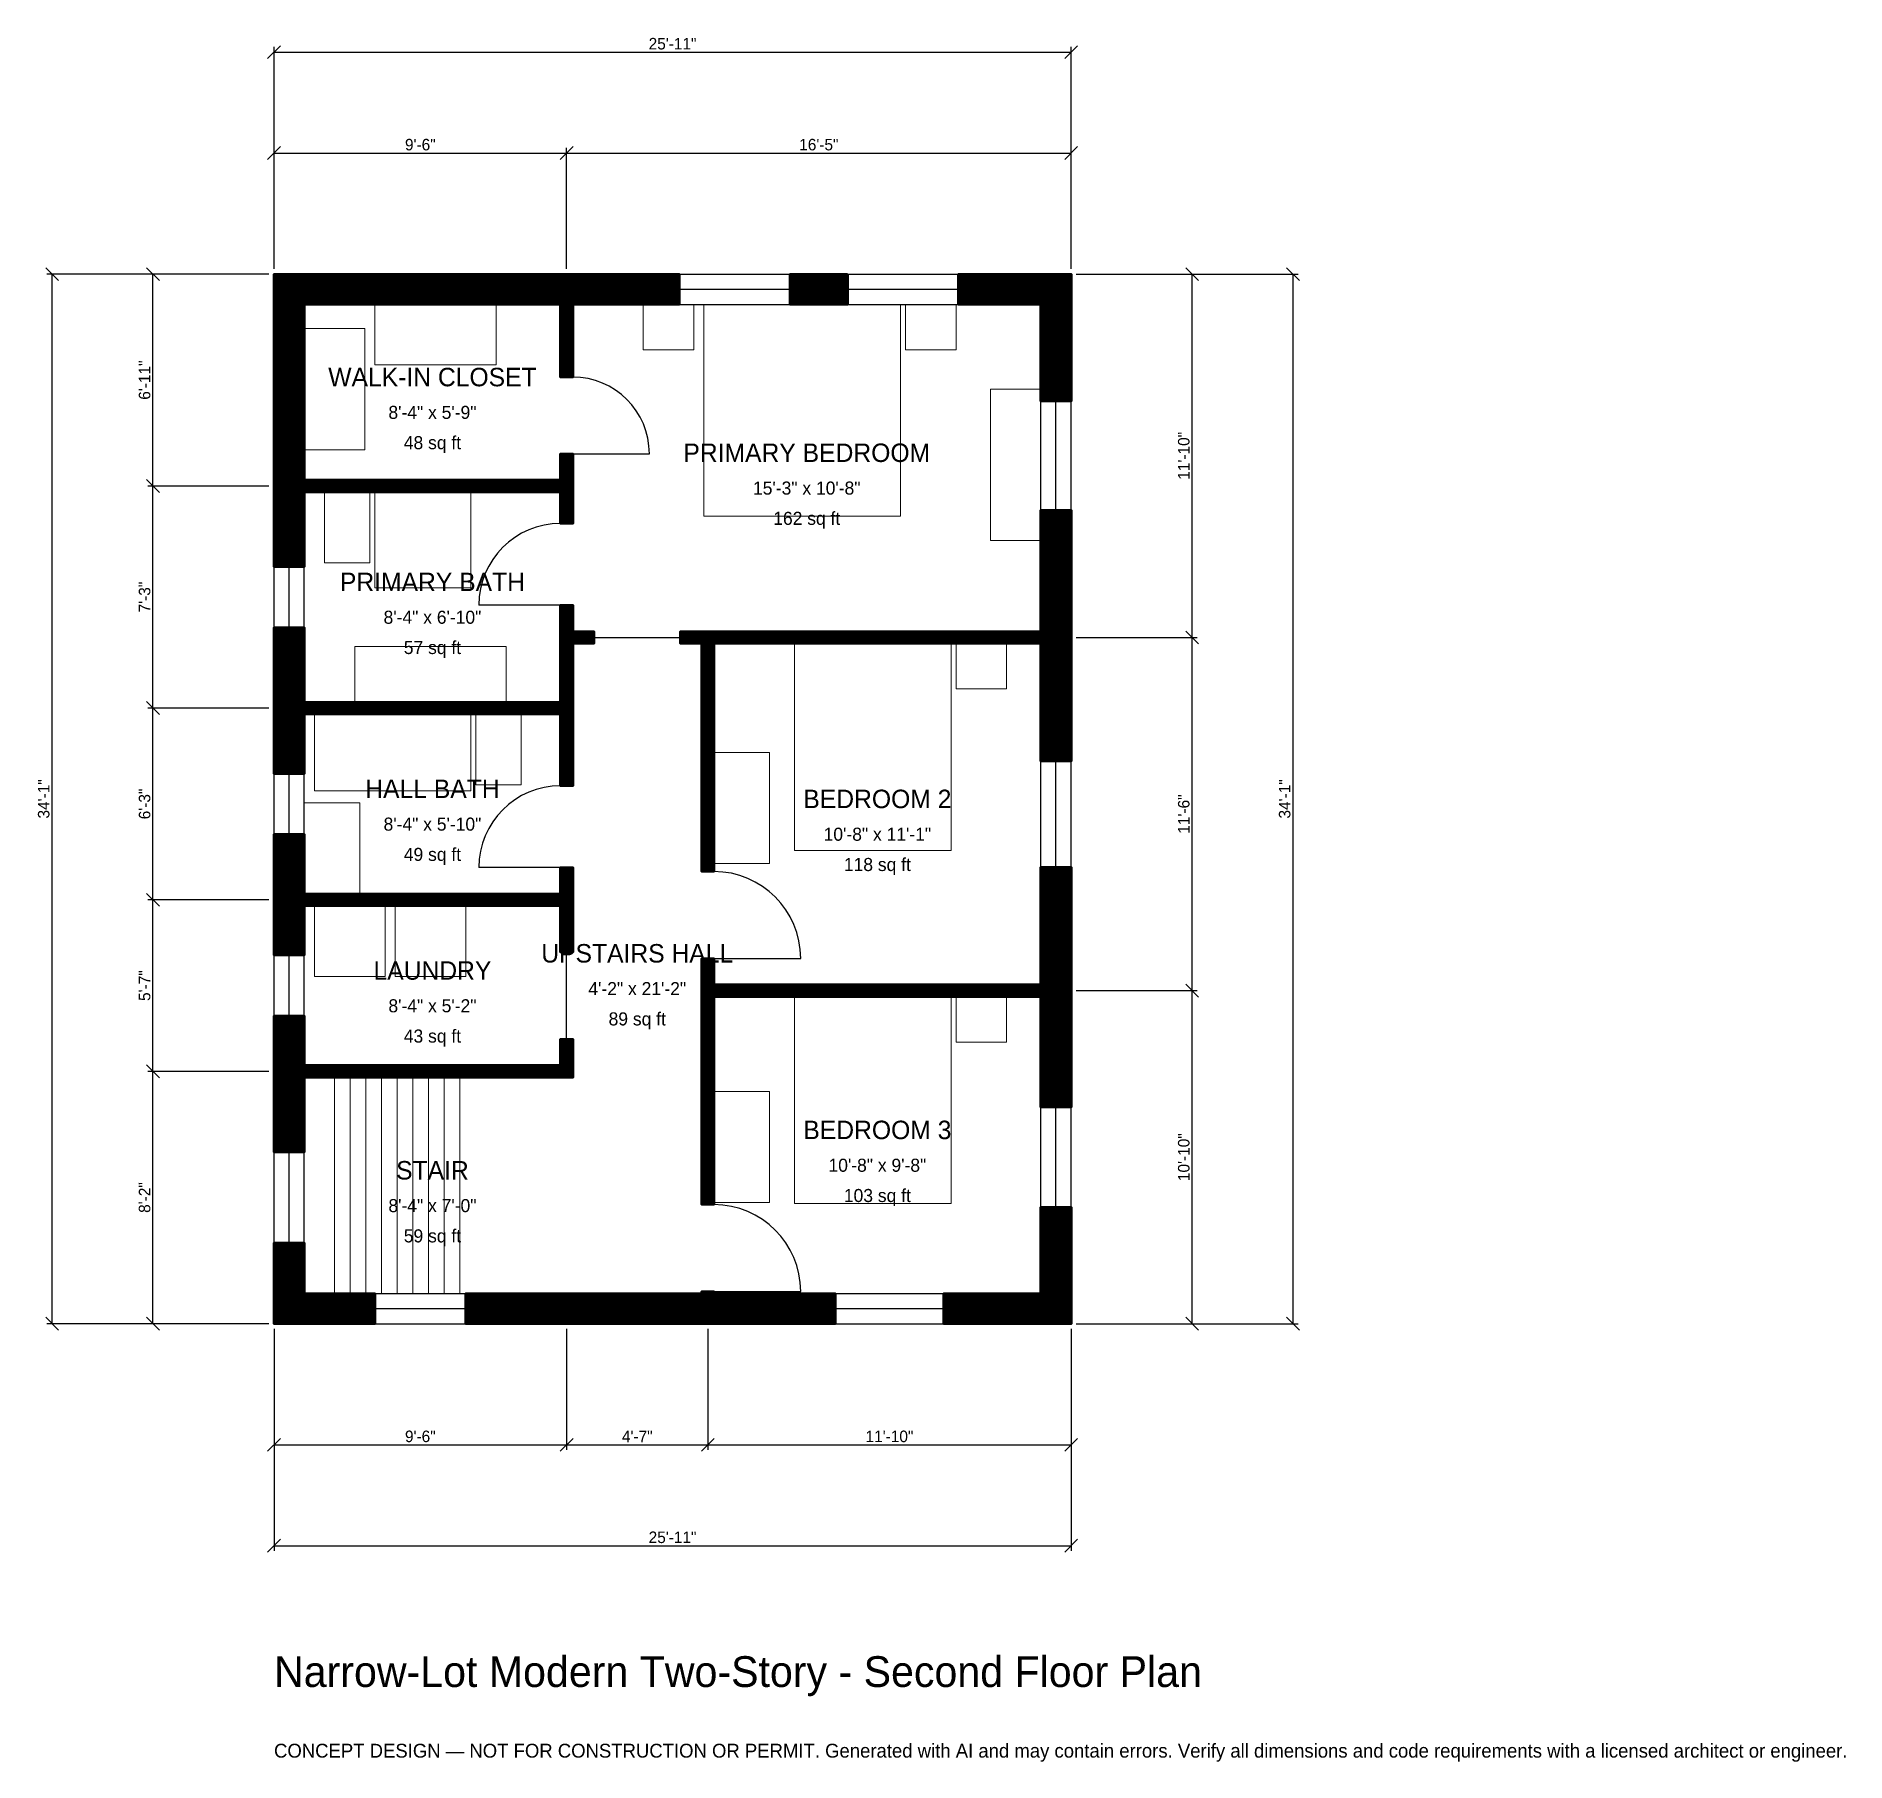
# Model space of a CAD drawing. Header units: inches. Extents: x -93 to 613, y -171 to 502.
import ezdxf
from ezdxf.enums import TextEntityAlignment as Align

# ---------------------------------------------------------------- set-up
doc = ezdxf.new("R2010")
doc.units = ezdxf.units.IN
doc.header["$MEASUREMENT"] = 0
for name, color, linetype, lineweight in [('A-ANNO-DIMS', 1, 'Continuous', 13), ('A-ANNO-TEXT', 7, 'Continuous', 18), ('A-AREA-IDEN', 7, 'Continuous', 18), ('A-DOOR', 2, 'Continuous', 25), ('A-FLOR-FIXT', 9, 'Continuous', 13), ('A-FLOR-STRS', 3, 'Continuous', 18), ('A-FURN', 9, 'Continuous', 13), ('A-GLAZ', 4, 'Continuous', 25), ('A-WALL', 7, 'Continuous', 50), ('A-WALL-PATT', 8, 'Continuous', 13)]:
    doc.layers.add(name, color=color, linetype=linetype, lineweight=lineweight)
doc.dimstyles.new('PLAN', dxfattribs={"dimtxt": 4.5, "dimasz": 3, "dimexe": 2, "dimexo": 2, "dimgap": 1, "dimtad": 1, "dimdec": 0, "dimlunit": 4, "dimtsz": 2.5, "dimcen": 2.5, "dimclrd": 1, "dimclre": 1, "dimazin": 3, "dimtfac": 1, "dimtmove": 0, "dimatfit": 3})

msp = doc.modelspace()

# ---------------------------------------------------------------- hatches: boundary and pattern name
at = {"layer": 'A-WALL-PATT'}
h = msp.add_hatch(dxfattribs=at)
h.set_pattern_fill('ANSI31', color=8, scale=0.8)
h.paths.add_polyline_path([(0, 0), (0, 11.811), (0, 11.811), (0, 31.4961), (11.811, 31.4961), (11.811, 11.811), (39.3701, 11.811), (39.3701, 0), (11.811, 0), (11.811, 0), (0, 0), (0, 0), (0, 0)])
h.paths.add_polyline_path([(0, 92.5197), (0, 96.063), (0, 96.063), (0, 100.7874), (0, 100.7874), (0, 104.3307), (0, 120.0787), (11.811, 120.0787), (11.811, 104.3307), (11.811, 100.7874), (111.811, 100.7874), (111.811, 111.0236), (116.5354, 111.0236), (116.5354, 100.7874), (116.5354, 96.063), (111.811, 96.063), (11.811, 96.063), (11.811, 92.5197), (11.811, 66.9291), (0, 66.9291), (0, 92.5197)])
h.paths.add_polyline_path([(0, 159.4488), (0, 162.9921), (0, 162.9921), (0, 167.7165), (0, 167.7165), (0, 171.2598), (0, 190.9449), (11.811, 190.9449), (11.811, 171.2598), (11.811, 167.7165), (111.811, 167.7165), (111.811, 177.9528), (116.5354, 177.9528), (116.5354, 167.7165), (116.5354, 162.9921), (116.5354, 144.8819), (111.811, 144.8819), (111.811, 162.9921), (11.811, 162.9921), (11.811, 159.4488), (11.811, 143.7008), (0, 143.7008), (0, 159.4488)])
h.paths.add_polyline_path([(0, 234.252), (0, 237.7953), (0, 237.7953), (0, 242.5197), (0, 242.5197), (0, 246.063), (0, 271.6535), (11.811, 271.6535), (11.811, 246.063), (11.811, 242.5197), (111.811, 242.5197), (111.811, 265.3543), (111.811, 270.0787), (111.811, 280.315), (116.5354, 280.315), (116.5354, 270.0787), (124.8031, 270.0787), (124.8031, 265.3543), (116.5354, 265.3543), (116.5354, 242.5197), (116.5354, 237.7953), (116.5354, 209.8425), (111.811, 209.8425), (111.811, 237.7953), (11.811, 237.7953), (11.811, 234.252), (11.811, 214.5669), (0, 214.5669), (0, 234.252)])
h.paths.add_polyline_path([(0, 320.8661), (0, 324.4094), (0, 324.4094), (0, 329.1339), (0, 329.1339), (0, 332.6772), (0, 397.6378), (0, 397.6378), (0, 409.4488), (0, 409.4488), (0, 409.4489), (11.811, 409.4489), (11.811, 409.4488), (108.2677, 409.4488), (111.811, 409.4488), (111.811, 409.4489), (116.5354, 409.4489), (116.5354, 409.4488), (120.0787, 409.4488), (158.1365, 409.4488), (158.1365, 397.6378), (120.0787, 397.6378), (116.5354, 397.6378), (116.5354, 369.2913), (111.811, 369.2913), (111.811, 397.6378), (108.2677, 397.6378), (11.811, 397.6378), (11.811, 332.6772), (11.811, 329.1339), (111.811, 329.1339), (111.811, 339.3701), (116.5354, 339.3701), (116.5354, 329.1339), (116.5354, 324.4094), (116.5354, 312.2047), (111.811, 312.2047), (111.811, 324.4094), (11.811, 324.4094), (11.811, 320.8661), (11.811, 295.2756), (0, 295.2756), (0, 320.8661)])
h.paths.add_polyline_path([(223.7533, 409.4488), (223.7533, 397.6378), (201.4436, 397.6378), (201.4436, 409.4488), (223.7533, 409.4488)])
h.paths.add_polyline_path([(299.2126, 409.4488), (299.2126, 409.4489), (311.0236, 409.4489), (311.0236, 409.4488), (311.0237, 409.4488), (311.0237, 397.6378), (311.0236, 397.6378), (311.0236, 359.8425), (299.2126, 359.8425), (299.2126, 397.6378), (267.0604, 397.6378), (267.0604, 409.4488), (299.2126, 409.4488)])
h.paths.add_polyline_path([(311.0236, 273.622), (311.0236, 270.0787), (311.0237, 270.0787), (311.0237, 265.3543), (311.0236, 265.3543), (311.0236, 261.811), (311.0236, 219.4882), (299.2126, 219.4882), (299.2126, 261.811), (299.2126, 265.3543), (171.6535, 265.3543), (171.6535, 176.378), (166.9291, 176.378), (166.9291, 265.3543), (158.6614, 265.3543), (158.6614, 270.0787), (166.9291, 270.0787), (171.6535, 270.0787), (299.2126, 270.0787), (299.2126, 273.622), (299.2126, 317.3228), (311.0236, 317.3228), (311.0236, 273.622)])
h.paths.add_polyline_path([(311.0236, 135.8268), (311.0236, 132.2835), (311.0237, 132.2835), (311.0237, 127.5591), (311.0236, 127.5591), (311.0236, 124.0157), (311.0236, 84.4488), (299.2126, 84.4488), (299.2126, 124.0157), (299.2126, 127.5591), (171.6535, 127.5591), (171.6535, 46.4567), (166.9291, 46.4567), (166.9291, 127.5591), (166.9291, 132.2835), (166.9291, 142.5197), (171.6535, 142.5197), (171.6535, 132.2835), (299.2126, 132.2835), (299.2126, 135.8268), (299.2126, 178.1496), (311.0236, 178.1496), (311.0236, 135.8268)])
h.paths.add_polyline_path([(311.0236, 11.811), (311.0237, 11.811), (311.0237, 0), (311.0236, 0), (311.0236, 0), (299.2126, 0), (299.2126, 0), (261.4173, 0), (261.4173, 11.811), (299.2126, 11.811), (299.2126, 45.4724), (311.0236, 45.4724), (311.0236, 11.811)])
h.paths.add_polyline_path([(175.1969, 0), (171.6535, 0), (171.6535, 0), (166.9291, 0), (166.9291, 0), (163.3858, 0), (120.0787, 0), (108.2677, 0), (74.8031, 0), (74.8031, 11.811), (108.2677, 11.811), (120.0787, 11.811), (163.3858, 11.811), (166.9291, 11.811), (166.9291, 12.5984), (171.6535, 12.5984), (171.6535, 11.811), (175.1969, 11.811), (218.8976, 11.811), (218.8976, 0), (175.1969, 0)])

# ---------------------------------------------------------------- linework, layer by layer
at = {"layer": 'A-DOOR'}
for p, q in [((116.5354, 339.3701), (146.4567, 339.3701)), ((111.811, 280.315), (79.9213, 280.315)), ((124.8031, 267.7165), (158.6614, 267.7165)), ((111.811, 177.9528), (79.9213, 177.9528)), ((114.1732, 111.0236), (114.1732, 144.8819)), ((171.6535, 142.5197), (205.5118, 142.5197)), ((171.6535, 12.5984), (205.5118, 12.5984))]:
    msp.add_line(p, q, dxfattribs=at)
for centre, radius, start, end in [((116.5354, 339.3701), 29.9213, 0, 90), ((111.811, 280.315), 31.8898, 90, 180), ((111.811, 177.9528), 31.8898, 90, 180), ((171.6535, 142.5197), 33.8583, 0, 90), ((171.6535, 12.5984), 33.8583, 0, 90)]:
    msp.add_arc(centre, radius, start, end, dxfattribs=at)
at = {"layer": 'A-FLOR-FIXT'}
for points in [[(19.685, 296.8504), (37.4016, 296.8504), (37.4016, 324.4094), (19.685, 324.4094)], [(39.3701, 287.0079), (76.7717, 287.0079), (76.7717, 324.4094), (39.3701, 324.4094)], [(31.4961, 242.5197), (90.5512, 242.5197), (90.5512, 264.1732), (31.4961, 264.1732)], [(15.748, 207.874), (76.7717, 207.874), (76.7717, 237.7953), (15.748, 237.7953)], [(78.7402, 210.2362), (96.4567, 210.2362), (96.4567, 237.7953), (78.7402, 237.7953)], [(11.811, 167.7165), (33.4646, 167.7165), (33.4646, 203.1496), (11.811, 203.1496)]]:
    msp.add_lwpolyline(points, close=True, dxfattribs=at)
at = {"layer": 'A-FLOR-STRS'}
for p, q in [((23.622, 11.811), (23.622, 96.063)), ((29.7244, 11.811), (29.7244, 96.063)), ((35.8268, 11.811), (35.8268, 96.063)), ((41.9291, 11.811), (41.9291, 96.063)), ((48.0315, 11.811), (48.0315, 96.063)), ((54.1339, 11.811), (54.1339, 96.063)), ((60.2362, 11.811), (60.2362, 96.063)), ((66.3386, 11.811), (66.3386, 96.063)), ((72.4409, 11.811), (72.4409, 96.063))]:
    msp.add_line(p, q, dxfattribs=at)
at = {"layer": 'A-FURN'}
for points in [[(39.3701, 374.0157), (86.6142, 374.0157), (86.6142, 397.6378), (39.3701, 397.6378)], [(144.0945, 379.9213), (163.7795, 379.9213), (163.7795, 397.6378), (144.0945, 397.6378)], [(167.7165, 314.9606), (244.4882, 314.9606), (244.4882, 397.6378), (167.7165, 397.6378)], [(246.4567, 379.9213), (266.1417, 379.9213), (266.1417, 397.6378), (246.4567, 397.6378)], [(11.811, 340.9449), (35.4331, 340.9449), (35.4331, 388.189), (11.811, 388.189)], [(279.5276, 305.5118), (299.2126, 305.5118), (299.2126, 364.5669), (279.5276, 364.5669)], [(203.1496, 184.6457), (264.1732, 184.6457), (264.1732, 265.3543), (203.1496, 265.3543)], [(266.1417, 247.6378), (285.8268, 247.6378), (285.8268, 265.3543), (266.1417, 265.3543)], [(171.6535, 179.5276), (193.3071, 179.5276), (193.3071, 222.8346), (171.6535, 222.8346)], [(15.748, 135.4331), (43.3071, 135.4331), (43.3071, 162.9921), (15.748, 162.9921)], [(47.2441, 135.4331), (74.8031, 135.4331), (74.8031, 162.9921), (47.2441, 162.9921)], [(203.1496, 46.8504), (264.1732, 46.8504), (264.1732, 127.5591), (203.1496, 127.5591)], [(266.1417, 109.8425), (285.8268, 109.8425), (285.8268, 127.5591), (266.1417, 127.5591)], [(171.6535, 47.2441), (193.3071, 47.2441), (193.3071, 90.5512), (171.6535, 90.5512)]]:
    msp.add_lwpolyline(points, close=True, dxfattribs=at)
at = {"layer": 'A-GLAZ'}
for p, q in [((158.1365, 409.4488), (201.4436, 409.4488)), ((158.1365, 403.5433), (201.4436, 403.5433)), ((223.7533, 409.4488), (267.0604, 409.4488)), ((223.7533, 403.5433), (267.0604, 403.5433)), ((158.1365, 397.6378), (201.4436, 397.6378)), ((223.7533, 397.6378), (267.0604, 397.6378)), ((299.2126, 317.3228), (299.2126, 359.8425)), ((305.1181, 317.3228), (305.1181, 359.8425)), ((311.0236, 317.3228), (311.0236, 359.8425)), ((0, 271.6535), (0, 295.2756)), ((5.9055, 271.6535), (5.9055, 295.2756)), ((11.811, 271.6535), (11.811, 295.2756)), ((299.2126, 178.1496), (299.2126, 219.4882)), ((305.1181, 178.1496), (305.1181, 219.4882)), ((311.0236, 178.1496), (311.0236, 219.4882)), ((0, 190.9449), (0, 214.5669)), ((5.9055, 190.9449), (5.9055, 214.5669)), ((11.811, 190.9449), (11.811, 214.5669)), ((0, 120.0787), (0, 143.7008)), ((5.9055, 120.0787), (5.9055, 143.7008)), ((11.811, 120.0787), (11.811, 143.7008)), ((299.2126, 45.4724), (299.2126, 84.4488)), ((305.1181, 45.4724), (305.1181, 84.4488)), ((311.0236, 45.4724), (311.0236, 84.4488)), ((0, 31.4961), (0, 66.9291)), ((5.9055, 31.4961), (5.9055, 66.9291)), ((11.811, 31.4961), (11.811, 66.9291)), ((39.3701, 11.811), (74.8031, 11.811)), ((218.8976, 11.811), (261.4173, 11.811)), ((39.3701, 5.9055), (74.8031, 5.9055)), ((39.3701, 0), (74.8031, 0)), ((218.8976, 5.9055), (261.4173, 5.9055)), ((218.8976, 0), (261.4173, 0))]:
    msp.add_line(p, q, dxfattribs=at)
at = {"layer": 'A-WALL'}
for points in [[(0, 320.8661), (0, 324.4094), (0, 324.4094), (0, 329.1339), (0, 329.1339), (0, 332.6772), (0, 397.6378), (0, 397.6378), (0, 409.4488), (0, 409.4488), (0, 409.4489), (11.811, 409.4489), (11.811, 409.4488), (108.2677, 409.4488), (111.811, 409.4488), (111.811, 409.4489), (116.5354, 409.4489), (116.5354, 409.4488), (120.0787, 409.4488), (158.1365, 409.4488), (158.1365, 397.6378), (120.0787, 397.6378), (116.5354, 397.6378), (116.5354, 369.2913), (111.811, 369.2913), (111.811, 397.6378), (108.2677, 397.6378), (11.811, 397.6378), (11.811, 332.6772), (11.811, 329.1339), (111.811, 329.1339), (111.811, 339.3701), (116.5354, 339.3701), (116.5354, 329.1339), (116.5354, 324.4094), (116.5354, 312.2047), (111.811, 312.2047), (111.811, 324.4094), (11.811, 324.4094), (11.811, 320.8661), (11.811, 295.2756), (0, 295.2756), (0, 320.8661)], [(223.7533, 409.4488), (223.7533, 397.6378), (201.4436, 397.6378), (201.4436, 409.4488), (223.7533, 409.4488)], [(299.2126, 409.4488), (299.2126, 409.4489), (311.0236, 409.4489), (311.0236, 409.4488), (311.0237, 409.4488), (311.0237, 397.6378), (311.0236, 397.6378), (311.0236, 359.8425), (299.2126, 359.8425), (299.2126, 397.6378), (267.0604, 397.6378), (267.0604, 409.4488), (299.2126, 409.4488)], [(311.0236, 273.622), (311.0236, 270.0787), (311.0237, 270.0787), (311.0237, 265.3543), (311.0236, 265.3543), (311.0236, 261.811), (311.0236, 219.4882), (299.2126, 219.4882), (299.2126, 261.811), (299.2126, 265.3543), (171.6535, 265.3543), (171.6535, 176.378), (166.9291, 176.378), (166.9291, 265.3543), (158.6614, 265.3543), (158.6614, 270.0787), (166.9291, 270.0787), (171.6535, 270.0787), (299.2126, 270.0787), (299.2126, 273.622), (299.2126, 317.3228), (311.0236, 317.3228), (311.0236, 273.622)], [(0, 234.252), (0, 237.7953), (0, 237.7953), (0, 242.5197), (0, 242.5197), (0, 246.063), (0, 271.6535), (11.811, 271.6535), (11.811, 246.063), (11.811, 242.5197), (111.811, 242.5197), (111.811, 265.3543), (111.811, 270.0787), (111.811, 280.315), (116.5354, 280.315), (116.5354, 270.0787), (124.8031, 270.0787), (124.8031, 265.3543), (116.5354, 265.3543), (116.5354, 242.5197), (116.5354, 237.7953), (116.5354, 209.8425), (111.811, 209.8425), (111.811, 237.7953), (11.811, 237.7953), (11.811, 234.252), (11.811, 214.5669), (0, 214.5669), (0, 234.252)], [(0, 159.4488), (0, 162.9921), (0, 162.9921), (0, 167.7165), (0, 167.7165), (0, 171.2598), (0, 190.9449), (11.811, 190.9449), (11.811, 171.2598), (11.811, 167.7165), (111.811, 167.7165), (111.811, 177.9528), (116.5354, 177.9528), (116.5354, 167.7165), (116.5354, 162.9921), (116.5354, 144.8819), (111.811, 144.8819), (111.811, 162.9921), (11.811, 162.9921), (11.811, 159.4488), (11.811, 143.7008), (0, 143.7008), (0, 159.4488)], [(311.0236, 135.8268), (311.0236, 132.2835), (311.0237, 132.2835), (311.0237, 127.5591), (311.0236, 127.5591), (311.0236, 124.0157), (311.0236, 84.4488), (299.2126, 84.4488), (299.2126, 124.0157), (299.2126, 127.5591), (171.6535, 127.5591), (171.6535, 46.4567), (166.9291, 46.4567), (166.9291, 127.5591), (166.9291, 132.2835), (166.9291, 142.5197), (171.6535, 142.5197), (171.6535, 132.2835), (299.2126, 132.2835), (299.2126, 135.8268), (299.2126, 178.1496), (311.0236, 178.1496), (311.0236, 135.8268)], [(0, 92.5197), (0, 96.063), (0, 96.063), (0, 100.7874), (0, 100.7874), (0, 104.3307), (0, 120.0787), (11.811, 120.0787), (11.811, 104.3307), (11.811, 100.7874), (111.811, 100.7874), (111.811, 111.0236), (116.5354, 111.0236), (116.5354, 100.7874), (116.5354, 96.063), (111.811, 96.063), (11.811, 96.063), (11.811, 92.5197), (11.811, 66.9291), (0, 66.9291), (0, 92.5197)], [(311.0236, 11.811), (311.0237, 11.811), (311.0237, 0), (311.0236, 0), (311.0236, 0), (299.2126, 0), (299.2126, 0), (261.4173, 0), (261.4173, 11.811), (299.2126, 11.811), (299.2126, 45.4724), (311.0236, 45.4724), (311.0236, 11.811)], [(0, 0), (0, 11.811), (0, 11.811), (0, 31.4961), (11.811, 31.4961), (11.811, 11.811), (39.3701, 11.811), (39.3701, 0), (11.811, 0), (11.811, 0), (0, 0), (0, 0), (0, 0)], [(175.1969, 0), (171.6535, 0), (171.6535, 0), (166.9291, 0), (166.9291, 0), (163.3858, 0), (120.0787, 0), (108.2677, 0), (74.8031, 0), (74.8031, 11.811), (108.2677, 11.811), (120.0787, 11.811), (163.3858, 11.811), (166.9291, 11.811), (166.9291, 12.5984), (171.6535, 12.5984), (171.6535, 11.811), (175.1969, 11.811), (218.8976, 11.811), (218.8976, 0), (175.1969, 0)]]:
    msp.add_lwpolyline(points, close=True, dxfattribs=at)

# ---------------------------------------------------------------- texts
at = {"layer": 'A-ANNO-TEXT'}
for s, height, p in [('Narrow-Lot Modern Two-Story - Second Floor Plan', 12, (0, -141.7323)), ('CONCEPT DESIGN — NOT FOR CONSTRUCTION OR PERMIT. Generated with AI and may contain errors. Verify all dimensions and code requirements with a licensed architect or engineer.', 5.4, (0, -169.2913))]:
    msp.add_text(s, height=height, dxfattribs=at).set_placement(p)
at = {"layer": 'A-AREA-IDEN'}
for s, height, p in [('WALK-IN CLOSET', 7.2, (61.811, 369.2913)), ('8\'-4" x 5\'-9"', 5.1, (61.811, 355.5118)), ('48 sq ft', 5.1, (61.811, 343.7008)), ('PRIMARY BEDROOM', 7.2, (207.874, 339.7638)), ('15\'-3" x 10\'-8"', 5.1, (207.874, 325.9843)), ('162 sq ft', 5.1, (207.874, 314.1732)), ('PRIMARY BATH', 7.2, (61.811, 289.3701)), ('8\'-4" x 6\'-10"', 5.1, (61.811, 275.5906)), ('57 sq ft', 5.1, (61.811, 263.7795)), ('HALL BATH', 7.2, (61.811, 208.6614)), ('BEDROOM 2', 7.2, (235.4331, 204.7244)), ('8\'-4" x 5\'-10"', 5.1, (61.811, 194.8819)), ('10\'-8" x 11\'-1"', 5.1, (235.4331, 190.9449)), ('49 sq ft', 5.1, (61.811, 183.0709)), ('118 sq ft', 5.1, (235.4331, 179.1339)), ('LAUNDRY', 7.2, (61.811, 137.7953)), ('UPSTAIRS HALL', 7.2, (141.7323, 144.4882)), ('4\'-2" x 21\'-2"', 5.1, (141.7323, 130.7087)), ('8\'-4" x 5\'-2"', 5.1, (61.811, 124.0157)), ('89 sq ft', 5.1, (141.7323, 118.8976)), ('43 sq ft', 5.1, (61.811, 112.2047)), ('BEDROOM 3', 7.2, (235.4331, 75.5906)), ('10\'-8" x 9\'-8"', 5.1, (235.4331, 61.811)), ('STAIR', 7.2, (61.811, 59.8425)), ('103 sq ft', 5.1, (235.4331, 50)), ('8\'-4" x 7\'-0"', 5.1, (61.811, 46.063)), ('59 sq ft', 5.1, (61.811, 34.252))]:
    msp.add_text(s, height=height, dxfattribs=at).set_placement(p, align=Align.MIDDLE_CENTER)

# ---------------------------------------------------------------- dimensions: what is measured, and where the dimension line sits
at = {"layer": 'A-ANNO-DIMS'}
for base, p1, p2, text in [((0, 496.063), (0, 409.4488), (311.0236, 409.4488), '25\'-11"'), ((0, 456.6929), (0, 409.4488), (114.1732, 409.4488), '9\'-6"'), ((114.1732, 456.6929), (114.1732, 409.4488), (311.0236, 409.4488), '16\'-5"'), ((0, -47.2441), (0, 0), (114.1732, 0), '9\'-6"'), ((0, -86.6142), (0, 0), (311.0236, 0), '25\'-11"'), ((114.1732, -47.2441), (114.1732, 0), (169.2913, 0), '4\'-7"'), ((169.2913, -47.2441), (169.2913, 0), (311.0236, 0), '11\'-10"')]:
    msp.add_linear_dim(base=base, p1=p1, p2=p2, text=text, dimstyle='PLAN', dxfattribs=at).render()
for base, p1, p2, text in [((-86.6142, 0), (0, 0), (0, 409.4488), '34\'-1"'), ((-47.2441, 326.7717), (0, 326.7717), (0, 409.4488), '6\'-11"'), ((358.2677, 267.7165), (311.0236, 267.7165), (311.0236, 409.4488), '11\'-10"'), ((397.6378, 0), (311.0236, 0), (311.0236, 409.4488), '34\'-1"'), ((-47.2441, 240.1575), (0, 240.1575), (0, 326.7717), '7\'-3"'), ((358.2677, 129.9213), (311.0236, 129.9213), (311.0236, 267.7165), '11\'-6"'), ((-47.2441, 165.3543), (0, 165.3543), (0, 240.1575), '6\'-3"'), ((-47.2441, 98.4252), (0, 98.4252), (0, 165.3543), '5\'-7"'), ((358.2677, 0), (311.0236, 0), (311.0236, 129.9213), '10\'-10"'), ((-47.2441, 0), (0, 0), (0, 98.4252), '8\'-2"')]:
    msp.add_linear_dim(base=base, p1=p1, p2=p2, angle=90, text=text, dimstyle='PLAN', dxfattribs=at).render()

doc.saveas('drawing.dxf')
